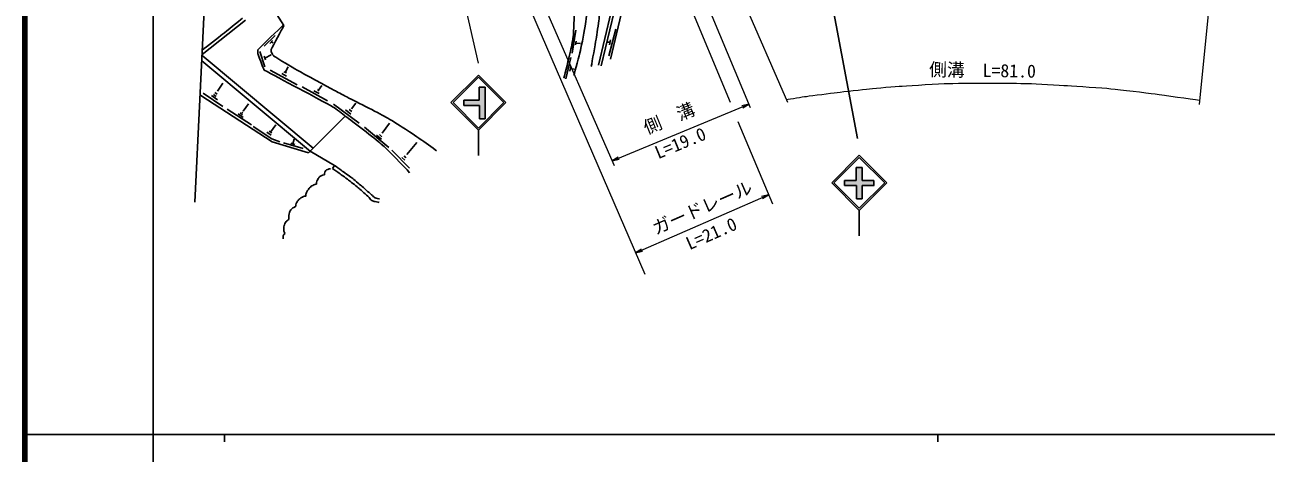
# Model space of a CAD drawing. Units: millimetres, scale not verified. Extents: x 40000 to 680000, y 20000 to 380000.
# Drawn here: x 40000 to 214042, y 202409 to 262405 of the extents above; entities that cross this region are included whole.
import ezdxf
from ezdxf.enums import TextEntityAlignment as Align

# ---------------------------------------------------------------- set-up
doc = ezdxf.new("R2010")
doc.units = ezdxf.units.MM
doc.header["$LTSCALE"] = 1000
doc.linetypes.add('CHAIN', pattern=[18.5, 12, -1.5, 3.5, -1.5])
for name, color, linetype, lineweight in [('M-BGD', 7, 'Continuous', 25), ('M-BMK', 2, 'CHAIN', 13), ('M-BMK-SRVR', 3, 'Continuous', 25), ('M-STR-HTXT', 7, 'Continuous', 13), ('M-STR-STRC', 7, 'Continuous', 25), ('M-TTL', 2, 'Continuous', 140), ('M-TTL-BAND', 7, 'Continuous', 25)]:
    doc.layers.add(name, color=color, linetype=linetype, lineweight=lineweight)
doc.styles.add('ＭＳ ゴシック', font='')
doc.styles.get('ＭＳ ゴシック').set_extended_font_data('MS Gothic')

msp = doc.modelspace()

# ---------------------------------------------------------------- hatches: boundary and pattern name
at = {"layer": 'M-STR-STRC'}
for points in [[(104551, 249255), (104551, 253673), (103720, 253673), (103720, 251832), (101535, 251832), (101535, 251111), (103752, 251111), (103752, 249255)], [(157403, 238023), (157403, 239880), (159045, 239880), (159045, 240600), (157403, 240600), (157403, 242441), (156572, 242441), (156572, 240600), (154930, 240600), (154930, 239880), (156604, 239880), (156604, 238023)]]:
    msp.add_hatch(color=256, dxfattribs=at).paths.add_polyline_path(points)

# ---------------------------------------------------------------- linework, layer by layer
at = {"layer": 'M-BGD'}
for p, q in [((74655, 264864), (76335, 262301)), ((70930, 263040), (64847, 258249)), ((117267, 261653), (116758, 258438)), ((121898, 258050), (122860, 261819)), ((73550, 259438), (75090, 260917)), ((74339, 259810), (74733, 260212)), ((74817, 259870), (74536, 260011)), ((117303, 260134), (117208, 259584)), ((117916, 259792), (117255, 259859)), ((121742, 259970), (122045, 259962)), ((121954, 259621), (122136, 260303)), ((80425, 245130), (64841, 258115)), ((72950, 258683), (73663, 256528)), ((73564, 258015), (73739, 257484)), ((74528, 258205), (73651, 257750)), ((116533, 257811), (115859, 254832)), ((80041, 244669), (64805, 257364)), ((74412, 256034), (78174, 254019)), ((76910, 256521), (76496, 255744)), ((116560, 256660), (116405, 255913)), ((117015, 256218), (116482, 256286)), ((67780, 254250), (67015, 253130)), ((76014, 255578), (76694, 255225)), ((76325, 255810), (76667, 255679)), ((64985, 252848), (67761, 250945)), ((66150, 252493), (67015, 251892)), ((66469, 252666), (66833, 252347)), ((66660, 252921), (66969, 252693)), ((78861, 253728), (82430, 251761)), ((80518, 253173), (81274, 252790)), ((81019, 253327), (81283, 253173)), ((81665, 253910), (81151, 253250)), ((71382, 251353), (70599, 250306)), ((83282, 251301), (86896, 248634)), ((86388, 251449), (85824, 250619)), ((68368, 250607), (71792, 248376)), ((69925, 249951), (70635, 249441)), ((70180, 250097), (70526, 249787)), ((70417, 250188), (70563, 250070)), ((84928, 249633), (79790, 244495)), ((84975, 250482), (85722, 249890)), ((85458, 250555), (85849, 250273)), ((71995, 248166), (74625, 246457)), ((73943, 247360), (74527, 246973)), ((74254, 247527), (74618, 247261)), ((75172, 248391), (74436, 247394)), ((87610, 248092), (91019, 245202)), ((91119, 248626), (90108, 247214)), ((74625, 246457), (75756, 246032)), ((76262, 245878), (79019, 245075)), ((77293, 245834), (77836, 245663)), ((77754, 246390), (77565, 245749)), ((89289, 246950), (89990, 246404)), ((89744, 247041), (90072, 246741)), ((94962, 245932), (93542, 244229)), ((83438, 242697), (80014, 244719)), ((91439, 244858), (93915, 242327)), ((92868, 243811), (93260, 243428)), ((93187, 244056), (93424, 243765)), ((83140, 242295), (83404, 242717))]:
    msp.add_line(p, q, dxfattribs=at)
for points in [[(122121, 257592), (123844, 264864), (123769, 266630), (122944, 272531), (122612, 274867), (121280, 278652), (116163, 285556)], [(120416, 256763), (122206, 264246), (122126, 266570), (121359, 273536), (120769, 275516), (119777, 277856), (115039, 284697)], [(120805, 256670), (122608, 264206), (122525, 266599), (121753, 273615), (121146, 275651), (120129, 278050), (115357, 284940)], [(79790, 244495), (74698, 246026), (64682, 252531)]]:
    msp.add_lwpolyline(points, dxfattribs=at)
for points, knots in [([(115561, 254951), (115757, 255659), (116296, 257795), (116460, 258511), (116560, 258952), (116838, 260282), (116883, 260732), (116955, 261467), (117025, 263684), (117042, 264422), (117050, 264781), (117077, 265863), (117006, 266214), (116881, 266839), (116261, 268654), (116070, 269263), (115995, 269505), (115778, 270234), (115676, 270466), (115569, 270709), (115190, 271414), (115030, 271626), (114786, 271951), (113961, 272849), (113672, 273133), (113292, 273506), (112097, 274567), (111689, 274910), (110675, 275764), (107598, 278287), (106562, 279115)], [0, 0, 0, 0, 1, 1, 1, 2, 2, 2, 3, 3, 3, 4, 4, 4, 5, 5, 5, 6, 6, 6, 7, 7, 7, 8, 8, 8, 9, 9, 9, 10, 10, 10, 10]), ([(119412, 256553), (119556, 257322), (119962, 259631), (120089, 260402), (120182, 260968), (120451, 262667), (120512, 263236), (120580, 263880), (120711, 265816), (120734, 266463), (120750, 266944), (120731, 268390), (120706, 268872), (120673, 269514), (120507, 271439), (120442, 272079), (120408, 272414), (120271, 273417), (120210, 273748), (120129, 274184), (119857, 275486), (119736, 275912), (119673, 276133), (119397, 276766), (119297, 276973), (119260, 277050), (119112, 277266), (119053, 277329)], [0, 0, 0, 0, 1, 1, 1, 2, 2, 2, 3, 3, 3, 4, 4, 4, 5, 5, 5, 6, 6, 6, 7, 7, 7, 8, 8, 8, 9, 9, 9, 9]), ([(116970, 255318), (117176, 256009), (117726, 258104), (117887, 258807), (118057, 259553), (118513, 261804), (118627, 262561), (118721, 263190), (118894, 265091), (118923, 265726), (118948, 266269), (118944, 267902), (118894, 268443), (118819, 269255), (118474, 271681), (118298, 272477), (118194, 272951), (117715, 274330), (117503, 274766)], [0, 0, 0, 0, 1, 1, 1, 2, 2, 2, 3, 3, 3, 4, 4, 4, 5, 5, 5, 6, 6, 6, 6]), ([(70529, 263357), (69975, 262901), (68300, 261548), (67738, 261103), (67170, 260652), (65454, 259317), (64878, 258877)], [0, 0, 0, 0, 1, 1, 1, 2, 2, 2, 2]), ([(93931, 241698), (93199, 242551), (90826, 244955), (89983, 245698), (89022, 246546), (85944, 248852), (84928, 249633), (84596, 249888), (83607, 250672), (83243, 250879), (81331, 251963), (75483, 255013), (73560, 256077), (73515, 256102), (73460, 256258), (73441, 256306), (73288, 256697), (72841, 257876), (72699, 258271), (72688, 258300), (72677, 258395), (72675, 258426), (72672, 258523), (72610, 258839), (72675, 258911), (73347, 259654), (75549, 261702), (76267, 262399), (76268, 262399), (76269, 262400), (76269, 262401)], [0, 0, 0, 0, 1, 1, 1, 2, 2, 2, 3, 3, 3, 4, 4, 4, 5, 5, 5, 6, 6, 6, 7, 7, 7, 8, 8, 8, 9, 9, 9, 10, 10, 10, 10]), ([(97723, 244765), (97274, 245101), (95910, 246085), (95449, 246404), (94993, 246719), (93607, 247638), (93140, 247937), (92645, 248254), (91155, 249204), (90638, 249485), (89508, 250102), (86054, 251836), (84910, 252426), (84606, 252583), (83697, 253057), (83397, 253219), (82348, 253786), (79200, 255483), (78164, 256071), (77502, 256447), (75552, 257638), (74905, 258040), (74877, 258057), (74814, 258134), (74797, 258162), (74739, 258259), (74568, 258553), (74531, 258659), (74513, 258712), (74507, 258889), (74531, 258940), (74870, 259623), (75952, 261641), (76335, 262301)], [0, 0, 0, 0, 1, 1, 1, 2, 2, 2, 3, 3, 3, 4, 4, 4, 5, 5, 5, 6, 6, 6, 7, 7, 7, 8, 8, 8, 9, 9, 9, 10, 10, 10, 11, 11, 11, 11]), ([(82016, 241387), (82008, 241460), (82031, 241682), (82054, 241751), (82073, 241808), (82186, 241953), (82222, 242001), (82239, 242024), (82294, 242089), (82319, 242101), (82382, 242132), (82582, 242199), (82651, 242214), (82694, 242223), (82829, 242225), (82873, 242217)], [0, 0, 0, 0, 1, 1, 1, 2, 2, 2, 3, 3, 3, 4, 4, 4, 5, 5, 5, 5]), ([(89667, 237522), (89531, 237545), (89126, 237640), (88994, 237681), (88903, 237709), (88629, 237806), (88553, 237865), (88465, 237932), (88279, 238216), (88198, 238293), (87939, 238540), (87129, 239245), (86857, 239477), (86596, 239699), (85806, 240356), (85535, 240564), (85246, 240785), (84352, 241409), (84058, 241622), (83874, 241756), (83323, 242160), (83140, 242295)], [0, 0, 0, 0, 1, 1, 1, 2, 2, 2, 3, 3, 3, 4, 4, 4, 5, 5, 5, 6, 6, 6, 7, 7, 7, 7]), ([(89749, 238015), (89625, 238032), (89259, 238118), (89141, 238159), (89090, 238176), (88956, 238267), (88915, 238301), (88836, 238367), (88619, 238587), (88543, 238655), (88272, 238898), (87457, 239622), (87181, 239858), (86917, 240083), (86115, 240750), (85839, 240961), (85548, 241184), (84648, 241813), (84351, 242027), (84168, 242160), (83620, 242562), (83438, 242697)], [0, 0, 0, 0, 1, 1, 1, 2, 2, 2, 3, 3, 3, 4, 4, 4, 5, 5, 5, 6, 6, 6, 7, 7, 7, 7]), ([(80892, 240102), (80888, 240182), (80923, 240423), (80949, 240498), (80987, 240604), (81140, 240905), (81207, 240994), (81259, 241062), (81461, 241224), (81535, 241265), (81604, 241302), (81834, 241360), (81910, 241379), (81930, 241384), (81995, 241389), (82016, 241387)], [0, 0, 0, 0, 1, 1, 1, 2, 2, 2, 3, 3, 3, 4, 4, 4, 5, 5, 5, 5]), ([(78002, 236996), (77990, 237075), (78015, 237317), (78043, 237391), (78078, 237482), (78249, 237724), (78310, 237799), (78368, 237870), (78565, 238062), (78638, 238117), (78703, 238167), (78917, 238291), (78992, 238322), (79077, 238357), (79341, 238431), (79431, 238445)], [0, 0, 0, 0, 1, 1, 1, 2, 2, 2, 3, 3, 3, 4, 4, 4, 5, 5, 5, 5]), ([(79431, 238445), (79421, 238493), (79414, 238639), (79419, 238687), (79424, 238734), (79458, 238875), (79480, 238916), (79542, 239031), (79754, 239361), (79835, 239462), (79907, 239551), (80147, 239800), (80243, 239862), (80345, 239927), (80691, 240041), (80804, 240083), (80821, 240089), (80874, 240101), (80892, 240102)], [0, 0, 0, 0, 1, 1, 1, 2, 2, 2, 3, 3, 3, 4, 4, 4, 5, 5, 5, 6, 6, 6, 6]), ([(77010, 235117), (77000, 235206), (76999, 235478), (77009, 235567), (77025, 235707), (77079, 236132), (77137, 236261), (77185, 236369), (77432, 236629), (77519, 236707), (77581, 236763), (77802, 236884), (77873, 236927), (77898, 236942), (77976, 236983), (78002, 236996)], [0, 0, 0, 0, 1, 1, 1, 2, 2, 2, 3, 3, 3, 4, 4, 4, 5, 5, 5, 5]), ([(76467, 233163), (76424, 233225), (76343, 233441), (76335, 233516), (76319, 233668), (76316, 234130), (76349, 234280), (76376, 234401), (76551, 234740), (76628, 234838), (76687, 234912), (76922, 235083), (77010, 235117)], [0, 0, 0, 0, 1, 1, 1, 2, 2, 2, 3, 3, 3, 4, 4, 4, 4]), ([(76203, 232444), (76185, 232524), (76203, 232778), (76232, 232855), (76259, 232928), (76404, 233118), (76467, 233163)], [0, 0, 0, 0, 1, 1, 1, 2, 2, 2, 2])]:
    msp.add_open_spline(points, degree=3, knots=knots, dxfattribs=at)
at = {"layer": 'M-BMK'}
msp.add_open_spline([(65329, 268253), (66661, 269222), (70698, 272072), (72057, 273001), (72772, 273490), (74968, 274881), (75700, 275345), (76176, 275646), (77618, 276529), (78097, 276825), (78651, 277167), (80304, 278205), (80864, 278535), (81567, 278948), (83699, 280147), (84412, 280542), (85369, 281073), (88252, 282648), (89216, 283168), (89933, 283555), (92091, 284705), (92816, 285077), (93301, 285325), (94776, 286031), (95268, 286266), (96052, 286640), (98401, 287764), (99192, 288123), (99914, 288451), (102094, 289399), (102829, 289696), (103969, 290157), (107412, 291485), (108567, 291909), (109726, 292336), (113227, 293555), (114398, 293948), (115709, 294389), (119651, 295688), (120977, 296082), (122112, 296420), (125550, 297312), (126696, 297607), (127877, 297910), (131427, 298795), (132614, 299074), (133614, 299308), (136622, 299969), (137629, 300169), (139054, 300453), (143340, 301257), (144774, 301497), (146157, 301728), (150320, 302342), (151710, 302528), (152591, 302646), (155243, 302929), (156128, 303015), (156491, 303050), (157585, 303109), (157949, 303132), (159004, 303197), (162169, 303400), (163225, 303451), (164576, 303515), (168628, 303686), (169980, 303707), (171735, 303733), (177002, 303741), (178756, 303686), (180548, 303630), (185918, 303300), (187705, 303152), (189686, 302988), (195618, 302374), (197591, 302127), (199015, 301948), (203269, 301267), (204684, 301023), (205928, 300808), (209653, 300107), (210886, 299833), (212878, 299392), (218825, 297951), (220802, 297450), (221755, 297208), (224594, 296416), (225530, 296118), (227880, 295370), (234887, 292999), (237226, 292219), (240898, 290995), (251925, 287353), (255585, 286096), (259323, 284812), (270492, 280836), (274215, 279513), (279501, 277634), (295348, 271968), (300633, 270087), (305885, 268216), (321644, 262616), (326898, 260753)], degree=3, knots=[0, 0, 0, 0, 1, 1, 1, 2, 2, 2, 3, 3, 3, 4, 4, 4, 5, 5, 5, 6, 6, 6, 7, 7, 7, 8, 8, 8, 9, 9, 9, 10, 10, 10, 11, 11, 11, 12, 12, 12, 13, 13, 13, 14, 14, 14, 15, 15, 15, 16, 16, 16, 17, 17, 17, 18, 18, 18, 19, 19, 19, 20, 20, 20, 21, 21, 21, 22, 22, 22, 23, 23, 23, 24, 24, 24, 25, 25, 25, 26, 26, 26, 27, 27, 27, 28, 28, 28, 29, 29, 29, 30, 30, 30, 31, 31, 31, 32, 32, 32, 33, 33, 33, 34, 34, 34, 34], dxfattribs=at)
at = {"layer": 'M-BMK-SRVR'}
msp.add_line((66254, 287450), (63851, 237569), dxfattribs=at)
at = {"layer": 'M-STR-HTXT'}
for p, q in [((209004, 294660), (204656, 251269)), ((123364, 288843), (138886, 251593)), ((131062, 287828), (146944, 251566)), ((127431, 285011), (141703, 250839)), ((104303, 279749), (126921, 227471)), ((107422, 277333), (122622, 242685)), ((122327, 243356), (141512, 251298)), ((139962, 248880), (144811, 237351)), ((125633, 230448), (144280, 238613))]:
    msp.add_line(p, q, dxfattribs=at)
for points in [[(140652, 250761), (141512, 251298), (140524, 251069)], [(123187, 243893), (122327, 243356), (123315, 243585)], [(143431, 238059), (144280, 238613), (143298, 238365)]]:
    msp.add_lwpolyline(points, dxfattribs=at)
msp.add_open_spline([(146780, 251940), (147337, 252041), (149016, 252309), (149577, 252387), (150435, 252507), (153016, 252826), (153876, 252930), (154782, 253040), (157502, 253364), (158410, 253454), (159331, 253545), (162099, 253775), (163023, 253837), (164315, 253922), (168193, 254150), (169487, 254190), (170806, 254231), (174766, 254238), (176085, 254238), (176991, 254238), (179710, 254219), (180615, 254188), (181732, 254150), (185079, 253964), (186194, 253895), (187412, 253819), (191066, 253580), (192281, 253465), (193522, 253348), (197234, 252893), (198470, 252731), (199721, 252568), (203467, 252033), (204713, 251840)], degree=3, knots=[0, 0, 0, 0, 1, 1, 1, 2, 2, 2, 3, 3, 3, 4, 4, 4, 5, 5, 5, 6, 6, 6, 7, 7, 7, 8, 8, 8, 9, 9, 9, 10, 10, 10, 11, 11, 11, 11], dxfattribs=at)
at = {"layer": 'M-STR-STRC'}
for p, q in [((147127, 297817), (156756, 246483)), ((99737, 251510), (103598, 255371)), ((100034, 251510), (103598, 255074)), ((103598, 255371), (107459, 251510)), ((103598, 255074), (107162, 251510)), ((103720, 251832), (103720, 253673)), ((103720, 253673), (104551, 253673)), ((104551, 253673), (104551, 249255)), ((103598, 247649), (99737, 251510)), ((103598, 247946), (100034, 251510)), ((101535, 251832), (101535, 251111)), ((101535, 251832), (103720, 251832)), ((103752, 251111), (101535, 251111)), ((107459, 251510), (103598, 247649)), ((107162, 251510), (103598, 247946)), ((103752, 249255), (103752, 251111)), ((104551, 249255), (103752, 249255)), ((103598, 247649), (103598, 244093)), ((153133, 240278), (156993, 244139)), ((153430, 240278), (156993, 243842)), ((156993, 244139), (160854, 240278)), ((156993, 243842), (160557, 240278)), ((156572, 240600), (156572, 242441)), ((156572, 242441), (157403, 242441)), ((157403, 242441), (157403, 240600)), ((156993, 236417), (153133, 240278)), ((156993, 236714), (153430, 240278)), ((154930, 240600), (154930, 239880)), ((154930, 240600), (156572, 240600)), ((160854, 240278), (156993, 236417)), ((160557, 240278), (156993, 236714)), ((157403, 240600), (159045, 240600)), ((159045, 240600), (159045, 239880)), ((156604, 239880), (154930, 239880)), ((156604, 238023), (156604, 239880)), ((157403, 239880), (157403, 238023)), ((159077, 239880), (157403, 239880)), ((157403, 238023), (156604, 238023)), ((156993, 236417), (156993, 232861))]:
    msp.add_line(p, q, dxfattribs=at)
at = {"layer": 'M-STR-STRC', "lineweight": 13}
msp.add_line((97838, 282100), (103554, 257054), dxfattribs=at)
at = {"layer": 'M-STR-STRC'}
msp.add_lwpolyline([(126482, 231002), (125633, 230448), (126616, 230697)], dxfattribs=at)
at = {"layer": 'M-TTL'}
msp.add_line((40000, 380000), (40000, 20000), dxfattribs=at)
at = {"layer": 'M-TTL-BAND'}
for p, q in [((58000, 370000), (58000, 20000)), ((40000, 205000), (579000, 205000)), ((68000, 205000), (68000, 204000)), ((168000, 205000), (168000, 204000))]:
    msp.add_line(p, q, dxfattribs=at)

# ---------------------------------------------------------------- texts
at = {"layer": 'M-STR-HTXT', "style": 'ＭＳ ゴシック'}
for s, rotation, p in [('側溝\u3000L=81.0', 359.035, (166756, 254699)), ('側\u3000溝', 22.488, (127425, 246530)), ('L=19.0', 22.488, (129009, 243067)), ('ガードレール', 23.646, (128690, 232464)), ('L=21.0', 23.646, (133410, 230327))]:
    msp.add_text(s, height=1833, rotation=rotation, dxfattribs=at).set_placement(p, align=Align.BOTTOM_LEFT)

doc.saveas('drawing.dxf')
